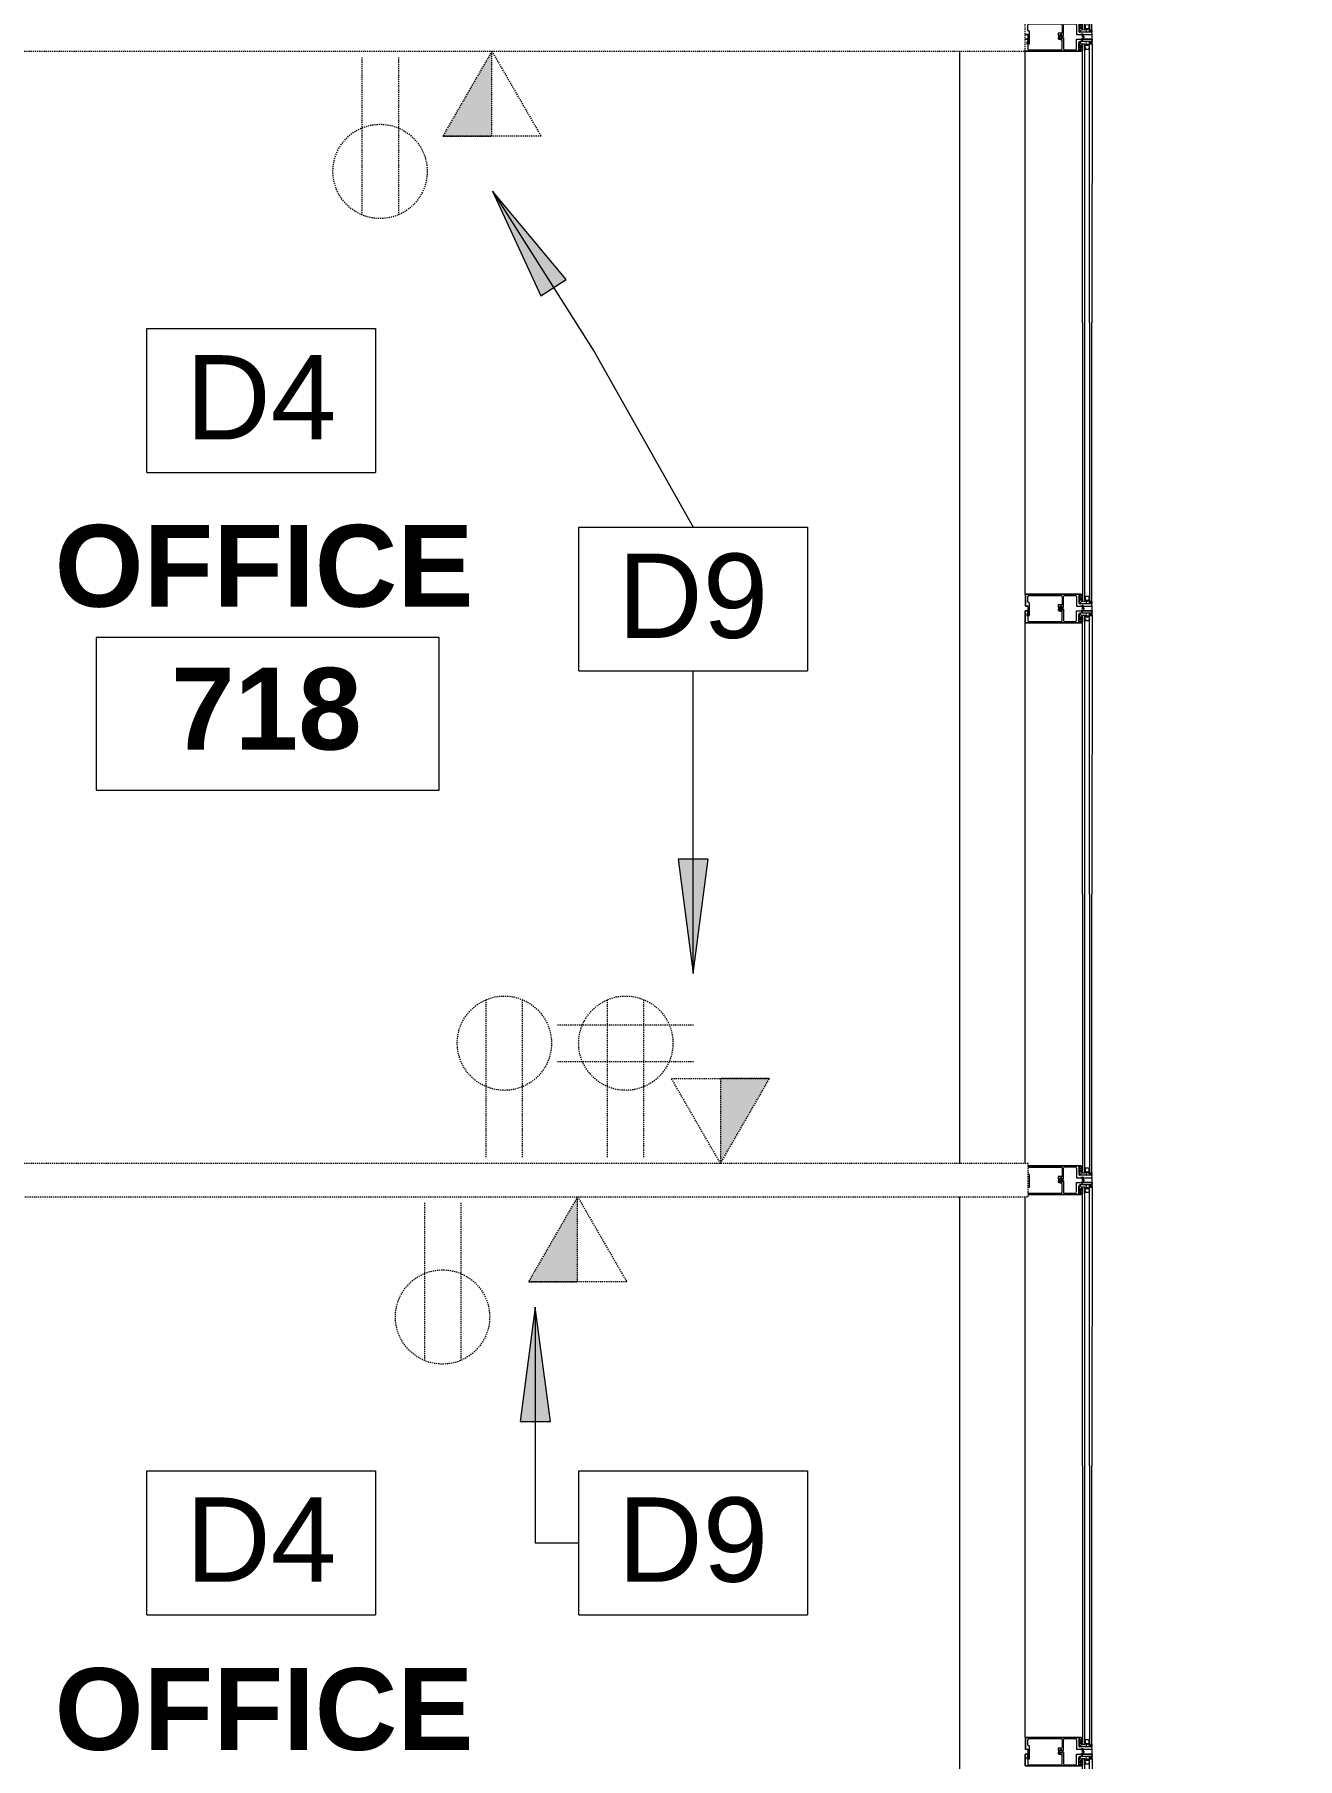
# Model space of a CAD drawing. Header units: inches. Extents: x -203 to 2791, y -968 to 768.
# Drawn here: x 1626.1 to 1758.8, y 44.2 to 225.2 of the extents above; entities that cross this region are included whole.
import ezdxf

# ---------------------------------------------------------------- set-up
doc = ezdxf.new("R2010")
doc.units = ezdxf.units.IN
doc.header["$MEASUREMENT"] = 0
doc.linetypes.add('Demolished', pattern=[0.1875, 0.125, -0.0625])
for name, color, linetype, lineweight in [('A-ANNO-KEYN', 231, 'Continuous', 9), ('A-ANNO-NOTE', 131, 'Continuous', 13), ('A-DETL-THIN', 151, 'Continuous', 9), ('A-Glaz-Exst', 7, 'Continuous', 9), ('G-ANNO-TEXT', 231, 'Continuous', 9), ('I-WALL', 2, 'Continuous', 13), ('Jenner and Block 7fl_BB_dwg', 8, 'Continuous', 9)]:
    doc.layers.add(name, color=color, linetype=linetype, lineweight=lineweight)
doc.styles.add('Arial', font='arial.ttf', dxfattribs={"height": 8.851796})
doc.styles.add('Swis721 Lt BT_B', font='', dxfattribs={"height": 8.583975})
doc.styles.get('Swis721 Lt BT_B').set_extended_font_data('Swis721 Lt BT', bold=True)

# ---------------------------------------------------------------- blocks, each defined once
blk = doc.blocks.new('Jenner and Block 7fl_BB_dwg_CW-STRIP-5551912-Level 7 Demo')
at = {"layer": 'A-Glaz-Exst'}
for p, q in [((-127.5, -52.64), (-124.39, -51.32)), ((-124.23, -51.38), (-123.91, -52.13)), ((-124.05, -51.17), (-123.01, -50.73)), ((-124.04, -52.43), (-123.99, -52.37)), ((-124.01, -52.57), (-123.8, -52.48)), ((-123.96, -52.47), (-123.97, -52.44)), ((-123.96, -52.36), (-123.88, -52.36)), ((-123.92, -52.42), (-123.9, -52.45)), ((-123.74, -52.44), (-123.69, -52.46)), ((-121.88, -51.54), (-122.01, -51.58)), ((-121.75, -51.73), (-121.85, -51.55)), ((-121.68, -51.87), (-121.79, -51.93)), ((-121.72, -51.64), (-121.66, -51.83)), ((-120.76, -51.54), (-120.96, -51.08)), ((-127.34, -53.32), (-127.56, -52.8)), ((-127.2, -53.33), (-127.26, -53.35)), ((-126.62, -54.54), (-127.12, -53.36)), ((-126.42, -55.17), (-123.32, -53.85)), ((-124.09, -52.63), (-124.08, -52.59)), ((-124.09, -52.78), (-124.03, -52.91)), ((-124.06, -52.65), (-124.04, -52.6)), ((-123.75, -52.48), (-123.71, -52.5)), ((-123.25, -53.69), (-123.64, -52.78)), ((-123.59, -52.56), (-123.13, -53.64)), ((-122.97, -53.7), (-121.94, -53.26)), ((-126.7, -54.61), (-126.64, -54.58))]:
    blk.add_line(p, q, dxfattribs=at)
at = {"layer": 'A-Glaz-Exst', "flags": 128}
for points in [[(-133.51, -24.09), (-122.34, -50.38), (-122.08, -51.01), (-121.85, -50.92), (-133.28, -23.99)], [(-132.82, -23.8), (-121.39, -50.72), (-121.16, -50.62), (-132.59, -23.7)], [(-122.46, -50.43), (-122.48, -50.37), (-127.89, -52.67), (-127.4, -53.82), (-127.17, -53.72), (-127.4, -53.82), (-127.89, -52.67), (-122.48, -50.37), (-122.46, -50.43), (-122.34, -50.38), (-122.46, -50.43), (-122.69, -50.53)], [(-122.34, -50.38), (-122.54, -50.87), (-122.2, -50.73), (-122.69, -50.53), (-122.37, -51.28)], [(-121.99, -50.5), (-122.02, -50.42), (-121.62, -50.24), (-121.59, -50.33)], [(-121.96, -50.56), (-121.94, -50.62), (-121.84, -50.78), (-121.49, -50.63), (-121.54, -50.45), (-121.56, -50.39)], [(-109.83, -79.22), (-121.26, -52.3), (-121.49, -52.4), (-121.22, -53.03), (-121.34, -53.08), (-121.31, -53.13), (-126.72, -55.43), (-127.21, -54.28), (-126.95, -54.17), (-126.98, -54.18), (-127.21, -54.28), (-126.72, -55.43), (-121.31, -53.13), (-121.34, -53.08), (-121.57, -53.17)], [(-123.94, -52.21), (-124.27, -52.35), (-124.17, -52.58), (-123.98, -52.5)], [(-123.87, -52.45), (-123.67, -52.37), (-124.11, -51.34)], [(-124.08, -52.57), (-124.09, -52.55), (-123.98, -52.5), (-124, -52.45), (-124.02, -52.45)], [(-123.87, -52.39), (-123.89, -52.4), (-123.87, -52.45), (-123.76, -52.41), (-123.75, -52.43)], [(-122.85, -50.8), (-122.46, -51.72), (-121.94, -51.5), (-121.95, -51.47), (-121.99, -51.48), (-122.01, -51.45), (-121.87, -51.38), (-121.85, -51.42), (-121.89, -51.45), (-121.88, -51.47), (-121.82, -51.45), (-120.96, -51.08), (-121.06, -50.85)], [(-121.87, -53.1), (-122.26, -52.18), (-121.74, -51.96), (-121.73, -51.99), (-121.77, -52.01), (-121.75, -52.05), (-121.61, -51.99), (-121.63, -51.95), (-121.67, -51.96), (-121.68, -51.93), (-121.57, -51.89), (-121.69, -51.6), (-121.7, -51.6), (-121.69, -51.6), (-121.57, -51.89), (-120.76, -51.54), (-120.67, -51.77), (-121.82, -52.26)], [(-121.82, -51.45), (-120.96, -51.08), (-121.06, -50.85), (-122.21, -51.34)], [(-122.05, -51.56), (-122.05, -51.55), (-121.94, -51.5)], [(-110.06, -79.32), (-121.22, -53.03), (-121.71, -52.83), (-121.37, -52.68), (-121.57, -53.17), (-121.88, -52.43)], [(-121.7, -51.74), (-121.82, -51.45), (-121.7, -51.74), (-121.71, -51.74)], [(-121.81, -51.97), (-121.8, -51.98), (-121.74, -51.96)], [(-121.08, -52.63), (-121.11, -52.57), (-121.15, -52.39), (-120.81, -52.24), (-120.71, -52.4), (-120.68, -52.46)], [(-109.37, -79.03), (-120.8, -52.1), (-120.57, -52), (-109.14, -78.93)], [(-126.88, -54.24), (-126.91, -54.19), (-127.09, -53.75), (-126.74, -54.59)], [(-121.06, -52.69), (-121.02, -52.77), (-120.62, -52.6), (-120.66, -52.52)], [(-126.92, -54.33), (-126.83, -54.53), (-126.86, -54.54), (-126.88, -54.5), (-126.92, -54.51), (-126.86, -54.66), (-126.82, -54.64), (-126.84, -54.6), (-126.81, -54.58), (-126.59, -55.1)]]:
    blk.add_lwpolyline(points, dxfattribs=at)
blk.add_lwpolyline([(-120.67, -51.77), (-120.76, -51.54), (-121.57, -51.89), (-120.76, -51.54)], close=True, dxfattribs=at)
at = {"layer": 'A-Glaz-Exst'}
for centre, radius in [((-121.98, -50.53), 0.0312), ((-121.57, -50.36), 0.0313), ((-120.67, -52.49), 0.0312), ((-121.07, -52.66), 0.0312)]:
    blk.add_circle(centre, radius, dxfattribs=at)
for centre, radius, start, end in [((-120.95, -50.67), 0.266, 174.932, 231.077), ((-120.89, -50.65), 0.266, 174.932, 231.077), ((-124.34, -51.43), 0.125, 23.0045, 113.0045), ((-124, -51.29), 0.125, 113.0045, 203.0045), ((-124.03, -52.44), 0.016, 138.4428, 293.0045), ((-123.96, -52.4), 0.04, 87.5662, 138.4428), ((-123.94, -52.43), 0.0306, 26.7074, 199.3016), ((-123.93, -52.46), 0.0306, 206.7074, 19.3016), ((-123.97, -52.16), 0.0625, 293.0045, 23.0045), ((-123.88, -52.38), 0.016, 293.0045, 87.5662), ((-123.8, -52.47), 0.0118, 293.0045, 355.653), ((-123.77, -52.47), 0.0139, 0.472, 175.653), ((-123.75, -52.47), 0.0118, 180.472, 248.2435), ((-123.73, -52.43), 0.0197, 203.0045, 248.2435), ((-123.73, -52.54), 0.089, 332.9913, 65.2955), ((-122.96, -50.85), 0.125, 23.0045, 113.0045), ((-122.22, -51.15), 0.313, 76.1346, 149.8744), ((-122.18, -51.16), 0.221, 68.0045, 194.8744), ((-122.26, -51.23), 0.125, 203.0045, 293.0045), ((-121.97, -51.25), 0.257, 114.4891, 201.5199), ((-122.02, -51.55), 0.0312, 203.0045, 288.0045), ((-121.77, -52.38), 0.125, 113.0045, 203.0045), ((-121.88, -51.57), 0.0312, 23.0045, 108.0045), ((-121.67, -52.37), 0.221, 211.1346, 338.0045), ((-121.43, -51.25), 0.531, 84.932, 141.077), ((-121.58, -52.16), 0.257, 204.4891, 291.5199), ((-121.78, -51.95), 0.0312, 118.0045, 203.0045), ((-121.72, -51.71), 0.0313, 208.0045, 293.0045), ((-121.69, -51.63), 0.0313, 113.0045, 198.0045), ((-121.55, -50.92), 0.145, 75.2021, 272.5168), ((-121.69, -51.84), 0.0312, 298.0045, 23.0045), ((-121.46, -50.89), 0.13, 309.3067, 96.5963), ((-121.06, -50.72), 0.266, 174.932, 231.077), ((-121.01, -50.7), 0.266, 174.932, 231.077), ((-121.21, -51.77), 0.531, 264.932, 321.077), ((-121.06, -52.09), 0.145, 133.4921, 330.8069), ((-120.97, -52.04), 0.13, 309.4127, 96.7023), ((-120.57, -51.87), 0.266, 174.932, 231.077), ((-120.52, -51.85), 0.266, 174.932, 231.077), ((-120.46, -51.82), 0.266, 174.932, 231.077), ((-120.4, -51.8), 0.266, 174.932, 231.077), ((-127.45, -52.75), 0.125, 113.0045, 203.0045), ((-127.29, -53.29), 0.0625, 203.0045, 293.0045), ((-127.18, -53.39), 0.0625, 23.0045, 113.0045), ((-127.15, -53.78), 0.0625, 23.0045, 113.0045), ((-127.15, -53.78), 0.0625, 23.0045, 113.0045), ((-126.94, -54.2), 0.0312, 23.0045, 113.0045), ((-126.94, -54.2), 0.0312, 23.0045, 113.0045), ((-126.89, -54.31), 0.0312, 113.0045, 203.0045), ((-126.91, -54.26), 0.0313, 293.0045, 23.0045), ((-124.01, -52.66), 0.089, 160.7135, 253.0177), ((-124.03, -52.23), 0.548, 263.7768, 322.8434), ((-124.09, -52.58), 0.0197, 337.7655, 23.0045), ((-123.99, -52.65), 0.0695, 179.3043, 235.285), ((-124.03, -52.58), 0.0139, 50.356, 225.537), ((-124.03, -52.23), 0.517, 269.0257, 316.9833), ((-124.05, -52.6), 0.0118, 337.7655, 45.537), ((-124.02, -52.26), 0.451, 268.6149, 317.394), ((-124.03, -52.23), 0.673, 269.5765, 305.68), ((-124.02, -52.56), 0.0118, 230.356, 293.0045), ((-123.75, -52.55), 0.0695, 350.7239, 46.7046), ((-123.37, -53.73), 0.125, 293.0045, 23.0045), ((-123.02, -53.59), 0.125, 203.0045, 293.0045), ((-121.98, -53.15), 0.125, 293.0045, 23.0045), ((-121.69, -52.41), 0.313, 256.1346, 329.8744), ((-126.71, -54.58), 0.0312, 203.0045, 293.0045), ((-126.65, -54.55), 0.0313, 293.0045, 23.0045), ((-126.47, -55.05), 0.125, 203.0045, 293.0045)]:
    blk.add_arc(centre, radius, start, end, dxfattribs=at)
blk = doc.blocks.new('Jenner and Block 7fl_BB_dwg_CW-STRIP-V13-Level 7 Demo')
at = {"layer": 'A-Glaz-Exst'}
for p, q in [((-127.5, -52.64), (-124.39, -51.32)), ((-124.23, -51.38), (-123.91, -52.13)), ((-124.05, -51.17), (-123.01, -50.73)), ((-124.04, -52.43), (-123.99, -52.37)), ((-124.01, -52.57), (-123.8, -52.48)), ((-123.96, -52.47), (-123.97, -52.44)), ((-123.96, -52.36), (-123.88, -52.36)), ((-123.92, -52.42), (-123.9, -52.45)), ((-123.74, -52.44), (-123.69, -52.46)), ((-121.88, -51.54), (-122.01, -51.58)), ((-121.75, -51.73), (-121.85, -51.55)), ((-121.68, -51.87), (-121.79, -51.93)), ((-121.72, -51.64), (-121.66, -51.83)), ((-120.76, -51.54), (-120.96, -51.08)), ((-127.2, -53.33), (-127.26, -53.35)), ((-126.62, -54.54), (-127.12, -53.36)), ((-126.42, -55.17), (-123.32, -53.85)), ((-124.09, -52.63), (-124.08, -52.59)), ((-124.09, -52.78), (-124.03, -52.91)), ((-124.06, -52.65), (-124.04, -52.6)), ((-123.75, -52.48), (-123.71, -52.5)), ((-123.25, -53.69), (-123.64, -52.78)), ((-123.59, -52.56), (-123.13, -53.64)), ((-122.97, -53.7), (-121.94, -53.26)), ((-126.7, -54.61), (-126.64, -54.58))]:
    blk.add_line(p, q, dxfattribs=at)
at = {"layer": 'A-Glaz-Exst', "flags": 128}
for points in [[(-133.51, -24.09), (-122.34, -50.38), (-122.08, -51.01), (-121.85, -50.92), (-133.28, -23.99)], [(-132.82, -23.8), (-121.39, -50.72), (-121.16, -50.62), (-132.59, -23.7)], [(-122.46, -50.43), (-122.48, -50.37), (-127.6, -52.55)], [(-127.6, -52.55), (-122.48, -50.37), (-122.46, -50.43), (-122.34, -50.38), (-122.46, -50.43), (-122.69, -50.53)], [(-122.34, -50.38), (-122.54, -50.87), (-122.2, -50.73), (-122.69, -50.53), (-122.37, -51.28)], [(-121.99, -50.5), (-122.02, -50.42), (-121.62, -50.24), (-121.59, -50.33)], [(-121.96, -50.56), (-121.94, -50.62), (-121.84, -50.78), (-121.49, -50.63), (-121.54, -50.45), (-121.56, -50.39)], [(-109.83, -79.22), (-121.26, -52.3), (-121.49, -52.4), (-121.22, -53.03), (-121.34, -53.08), (-121.31, -53.13), (-126.43, -55.31)], [(-123.94, -52.21), (-124.27, -52.35), (-124.17, -52.58), (-123.98, -52.5)], [(-123.87, -52.45), (-123.67, -52.37), (-124.11, -51.34)], [(-124.08, -52.57), (-124.09, -52.55), (-123.98, -52.5), (-124, -52.45), (-124.02, -52.45)], [(-123.87, -52.39), (-123.89, -52.4), (-123.87, -52.45), (-123.76, -52.41), (-123.75, -52.43)], [(-122.85, -50.8), (-122.46, -51.72), (-121.94, -51.5), (-121.95, -51.47), (-121.99, -51.48), (-122.01, -51.45), (-121.87, -51.38), (-121.85, -51.42), (-121.89, -51.45), (-121.88, -51.47), (-121.82, -51.45), (-120.96, -51.08), (-121.06, -50.85)], [(-121.87, -53.1), (-122.26, -52.18), (-121.74, -51.96), (-121.73, -51.99), (-121.77, -52.01), (-121.75, -52.05), (-121.61, -51.99), (-121.63, -51.95), (-121.67, -51.96), (-121.68, -51.93), (-121.57, -51.89), (-121.69, -51.6), (-121.7, -51.6), (-121.69, -51.6), (-121.57, -51.89), (-120.76, -51.54), (-120.67, -51.77), (-121.82, -52.26)], [(-121.82, -51.45), (-120.96, -51.08), (-121.06, -50.85), (-122.21, -51.34)], [(-122.05, -51.56), (-122.05, -51.55), (-121.94, -51.5)], [(-110.06, -79.32), (-121.22, -53.03), (-121.71, -52.83), (-121.37, -52.68), (-121.57, -53.17), (-121.88, -52.43)], [(-121.7, -51.74), (-121.82, -51.45), (-121.7, -51.74), (-121.71, -51.74)], [(-121.81, -51.97), (-121.8, -51.98), (-121.74, -51.96)], [(-121.08, -52.63), (-121.11, -52.57), (-121.15, -52.39), (-120.81, -52.24), (-120.71, -52.4), (-120.68, -52.46)], [(-109.37, -79.03), (-120.8, -52.1), (-120.57, -52), (-109.14, -78.93)], [(-126.43, -55.31), (-121.31, -53.13), (-121.34, -53.08), (-121.57, -53.17)], [(-121.06, -52.69), (-121.02, -52.77), (-120.62, -52.6), (-120.66, -52.52)]]:
    blk.add_lwpolyline(points, dxfattribs=at)
blk.add_lwpolyline([(-120.67, -51.77), (-120.76, -51.54), (-121.57, -51.89), (-120.76, -51.54)], close=True, dxfattribs=at)
at = {"layer": 'A-Glaz-Exst'}
for centre, radius in [((-121.98, -50.53), 0.0312), ((-121.57, -50.36), 0.0313), ((-120.67, -52.49), 0.0312), ((-121.07, -52.66), 0.0312)]:
    blk.add_circle(centre, radius, dxfattribs=at)
for centre, radius, start, end in [((-120.95, -50.67), 0.266, 174.932, 231.077), ((-120.89, -50.65), 0.266, 174.932, 231.077), ((-124.34, -51.43), 0.125, 23.0045, 113.0045), ((-124, -51.29), 0.125, 113.0045, 203.0045), ((-124.03, -52.44), 0.016, 138.4428, 293.0045), ((-123.96, -52.4), 0.04, 87.5662, 138.4428), ((-123.94, -52.43), 0.0306, 26.7074, 199.3016), ((-123.93, -52.46), 0.0306, 206.7074, 19.3016), ((-123.97, -52.16), 0.0625, 293.0045, 23.0045), ((-123.88, -52.38), 0.016, 293.0045, 87.5662), ((-123.8, -52.47), 0.0118, 293.0045, 355.653), ((-123.77, -52.47), 0.0139, 0.472, 175.653), ((-123.75, -52.47), 0.0118, 180.472, 248.2435), ((-123.73, -52.43), 0.0197, 203.0045, 248.2435), ((-123.73, -52.54), 0.089, 332.9913, 65.2955), ((-122.96, -50.85), 0.125, 23.0045, 113.0045), ((-122.22, -51.15), 0.313, 76.1346, 149.8744), ((-122.18, -51.16), 0.221, 68.0045, 194.8744), ((-122.26, -51.23), 0.125, 203.0045, 293.0045), ((-121.97, -51.25), 0.257, 114.4891, 201.5199), ((-122.02, -51.55), 0.0312, 203.0045, 288.0045), ((-121.77, -52.38), 0.125, 113.0045, 203.0045), ((-121.88, -51.57), 0.0312, 23.0045, 108.0045), ((-121.67, -52.37), 0.221, 211.1346, 338.0045), ((-121.43, -51.25), 0.531, 84.932, 141.077), ((-121.58, -52.16), 0.257, 204.4891, 291.5199), ((-121.78, -51.95), 0.0312, 118.0045, 203.0045), ((-121.72, -51.71), 0.0313, 208.0045, 293.0045), ((-121.69, -51.63), 0.0313, 113.0045, 198.0045), ((-121.55, -50.92), 0.145, 75.2021, 272.5168), ((-121.69, -51.84), 0.0312, 298.0045, 23.0045), ((-121.46, -50.89), 0.13, 309.3067, 96.5963), ((-121.06, -50.72), 0.266, 174.932, 231.077), ((-121.01, -50.7), 0.266, 174.932, 231.077), ((-121.21, -51.77), 0.531, 264.932, 321.077), ((-121.06, -52.09), 0.145, 133.4921, 330.8069), ((-120.97, -52.04), 0.13, 309.4127, 96.7023), ((-120.57, -51.87), 0.266, 174.932, 231.077), ((-120.52, -51.85), 0.266, 174.932, 231.077), ((-120.46, -51.82), 0.266, 174.932, 231.077), ((-120.4, -51.8), 0.266, 174.932, 231.077), ((-127.45, -52.75), 0.125, 113.0045, 144.8243), ((-127.18, -53.39), 0.0625, 23.0045, 113.0045), ((-124.01, -52.66), 0.089, 160.7135, 253.0177), ((-124.03, -52.23), 0.548, 263.7768, 322.8434), ((-124.09, -52.58), 0.0197, 337.7655, 23.0045), ((-123.99, -52.65), 0.0695, 179.3043, 235.285), ((-124.03, -52.58), 0.0139, 50.356, 225.537), ((-124.03, -52.23), 0.517, 269.0257, 316.9833), ((-124.05, -52.6), 0.0118, 337.7655, 45.537), ((-124.02, -52.26), 0.451, 268.6149, 317.394), ((-124.03, -52.23), 0.673, 269.5765, 305.68), ((-124.02, -52.56), 0.0118, 230.356, 293.0045), ((-123.75, -52.55), 0.0695, 350.7239, 46.7046), ((-123.37, -53.73), 0.125, 293.0045, 23.0045), ((-123.02, -53.59), 0.125, 203.0045, 293.0045), ((-121.98, -53.15), 0.125, 293.0045, 23.0045), ((-121.69, -52.41), 0.313, 256.1346, 329.8744), ((-126.71, -54.58), 0.0312, 203.0045, 293.0045), ((-126.65, -54.55), 0.0313, 293.0045, 23.0045), ((-126.47, -55.05), 0.125, 261.1847, 293.0045)]:
    blk.add_arc(centre, radius, start, end, dxfattribs=at)
blk = doc.blocks.new('Jenner and Block 7fl_BB_dwg_CW-STRIP-V24-Level 7 Demo')
at = {"layer": 'A-Glaz-Exst'}
for p, q in [((-127.5, -52.64), (-124.39, -51.32)), ((-124.23, -51.38), (-123.91, -52.13)), ((-124.05, -51.17), (-123.01, -50.73)), ((-124.04, -52.43), (-123.99, -52.37)), ((-124.01, -52.57), (-123.8, -52.48)), ((-123.96, -52.47), (-123.97, -52.44)), ((-123.96, -52.36), (-123.88, -52.36)), ((-123.92, -52.42), (-123.9, -52.45)), ((-123.74, -52.44), (-123.69, -52.46)), ((-121.88, -51.54), (-122.01, -51.58)), ((-121.75, -51.73), (-121.85, -51.55)), ((-121.68, -51.87), (-121.79, -51.93)), ((-121.72, -51.64), (-121.66, -51.83)), ((-120.76, -51.54), (-120.96, -51.08)), ((-127.34, -53.32), (-127.56, -52.8)), ((-127.2, -53.33), (-127.26, -53.35)), ((-126.62, -54.54), (-127.12, -53.36)), ((-126.42, -55.17), (-123.32, -53.85)), ((-124.09, -52.63), (-124.08, -52.59)), ((-124.09, -52.78), (-124.03, -52.91)), ((-124.06, -52.65), (-124.04, -52.6)), ((-123.75, -52.48), (-123.71, -52.5)), ((-123.25, -53.69), (-123.64, -52.78)), ((-123.59, -52.56), (-123.13, -53.64)), ((-122.97, -53.7), (-121.94, -53.26)), ((-126.7, -54.61), (-126.64, -54.58))]:
    blk.add_line(p, q, dxfattribs=at)
at = {"layer": 'A-Glaz-Exst', "flags": 128}
for points in [[(-133.51, -24.09), (-122.34, -50.38), (-122.08, -51.01), (-121.85, -50.92), (-133.28, -23.99)], [(-132.82, -23.8), (-121.39, -50.72), (-121.16, -50.62), (-132.59, -23.7)], [(-122.46, -50.43), (-122.48, -50.37), (-127.89, -52.67)], [(-127.89, -52.67), (-122.48, -50.37), (-122.46, -50.43), (-122.34, -50.38), (-122.46, -50.43), (-122.69, -50.53)], [(-122.34, -50.38), (-122.54, -50.87), (-122.2, -50.73), (-122.69, -50.53), (-122.37, -51.28)], [(-121.99, -50.5), (-122.02, -50.42), (-121.62, -50.24), (-121.59, -50.33)], [(-121.96, -50.56), (-121.94, -50.62), (-121.84, -50.78), (-121.49, -50.63), (-121.54, -50.45), (-121.56, -50.39)], [(-109.83, -79.22), (-121.26, -52.3), (-121.49, -52.4), (-121.22, -53.03), (-121.34, -53.08), (-121.31, -53.13), (-126.72, -55.43)], [(-123.94, -52.21), (-124.27, -52.35), (-124.17, -52.58), (-123.98, -52.5)], [(-123.87, -52.45), (-123.67, -52.37), (-124.11, -51.34)], [(-124.08, -52.57), (-124.09, -52.55), (-123.98, -52.5), (-124, -52.45), (-124.02, -52.45)], [(-123.87, -52.39), (-123.89, -52.4), (-123.87, -52.45), (-123.76, -52.41), (-123.75, -52.43)], [(-122.85, -50.8), (-122.46, -51.72), (-121.94, -51.5), (-121.95, -51.47), (-121.99, -51.48), (-122.01, -51.45), (-121.87, -51.38), (-121.85, -51.42), (-121.89, -51.45), (-121.88, -51.47), (-121.82, -51.45), (-120.96, -51.08), (-121.06, -50.85)], [(-121.87, -53.1), (-122.26, -52.18), (-121.74, -51.96), (-121.73, -51.99), (-121.77, -52.01), (-121.75, -52.05), (-121.61, -51.99), (-121.63, -51.95), (-121.67, -51.96), (-121.68, -51.93), (-121.57, -51.89), (-121.69, -51.6), (-121.7, -51.6), (-121.69, -51.6), (-121.57, -51.89), (-120.76, -51.54), (-120.67, -51.77), (-121.82, -52.26)], [(-121.82, -51.45), (-120.96, -51.08), (-121.06, -50.85), (-122.21, -51.34)], [(-122.05, -51.56), (-122.05, -51.55), (-121.94, -51.5)], [(-110.06, -79.32), (-121.22, -53.03), (-121.71, -52.83), (-121.37, -52.68), (-121.57, -53.17), (-121.88, -52.43)], [(-121.7, -51.74), (-121.82, -51.45), (-121.7, -51.74), (-121.71, -51.74)], [(-121.81, -51.97), (-121.8, -51.98), (-121.74, -51.96)], [(-121.08, -52.63), (-121.11, -52.57), (-121.15, -52.39), (-120.81, -52.24), (-120.71, -52.4), (-120.68, -52.46)], [(-109.37, -79.03), (-120.8, -52.1), (-120.57, -52), (-109.14, -78.93)], [(-126.88, -54.24), (-126.91, -54.19), (-127.09, -53.75), (-126.74, -54.59)], [(-126.72, -55.43), (-121.31, -53.13), (-121.34, -53.08), (-121.57, -53.17)], [(-121.06, -52.69), (-121.02, -52.77), (-120.62, -52.6), (-120.66, -52.52)], [(-126.92, -54.33), (-126.83, -54.53), (-126.86, -54.54), (-126.88, -54.5), (-126.92, -54.51), (-126.86, -54.66), (-126.82, -54.64), (-126.84, -54.6), (-126.81, -54.58), (-126.59, -55.1)]]:
    blk.add_lwpolyline(points, dxfattribs=at)
for points in [[(-120.67, -51.77), (-120.76, -51.54), (-121.57, -51.89), (-120.76, -51.54)], [(-127.4, -53.82), (-127.17, -53.72)], [(-127.21, -54.28), (-126.95, -54.17), (-126.98, -54.18)]]:
    blk.add_lwpolyline(points, close=True, dxfattribs=at)
at = {"layer": 'A-Glaz-Exst'}
for centre, radius in [((-121.98, -50.53), 0.0312), ((-121.57, -50.36), 0.0313), ((-120.67, -52.49), 0.0312), ((-121.07, -52.66), 0.0312)]:
    blk.add_circle(centre, radius, dxfattribs=at)
for centre, radius, start, end in [((-120.95, -50.67), 0.266, 174.932, 231.077), ((-120.89, -50.65), 0.266, 174.932, 231.077), ((-124.34, -51.43), 0.125, 23.0045, 113.0045), ((-124, -51.29), 0.125, 113.0045, 203.0045), ((-124.03, -52.44), 0.016, 138.4428, 293.0045), ((-123.96, -52.4), 0.04, 87.5662, 138.4428), ((-123.94, -52.43), 0.0306, 26.7074, 199.3016), ((-123.93, -52.46), 0.0306, 206.7074, 19.3016), ((-123.97, -52.16), 0.0625, 293.0045, 23.0045), ((-123.88, -52.38), 0.016, 293.0045, 87.5662), ((-123.8, -52.47), 0.0118, 293.0045, 355.653), ((-123.77, -52.47), 0.0139, 0.472, 175.653), ((-123.75, -52.47), 0.0118, 180.472, 248.2435), ((-123.73, -52.43), 0.0197, 203.0045, 248.2435), ((-123.73, -52.54), 0.089, 332.9913, 65.2955), ((-122.96, -50.85), 0.125, 23.0045, 113.0045), ((-122.22, -51.15), 0.313, 76.1346, 149.8744), ((-122.18, -51.16), 0.221, 68.0045, 194.8744), ((-122.26, -51.23), 0.125, 203.0045, 293.0045), ((-121.97, -51.25), 0.257, 114.4891, 201.5199), ((-122.02, -51.55), 0.0312, 203.0045, 288.0045), ((-121.77, -52.38), 0.125, 113.0045, 203.0045), ((-121.88, -51.57), 0.0312, 23.0045, 108.0045), ((-121.67, -52.37), 0.221, 211.1346, 338.0045), ((-121.43, -51.25), 0.531, 84.932, 141.077), ((-121.58, -52.16), 0.257, 204.4891, 291.5199), ((-121.78, -51.95), 0.0312, 118.0045, 203.0045), ((-121.72, -51.71), 0.0313, 208.0045, 293.0045), ((-121.69, -51.63), 0.0313, 113.0045, 198.0045), ((-121.55, -50.92), 0.145, 75.2021, 272.5168), ((-121.69, -51.84), 0.0312, 298.0045, 23.0045), ((-121.46, -50.89), 0.13, 309.3067, 96.5963), ((-121.06, -50.72), 0.266, 174.932, 231.077), ((-121.01, -50.7), 0.266, 174.932, 231.077), ((-121.21, -51.77), 0.531, 264.932, 321.077), ((-121.06, -52.09), 0.145, 133.4921, 330.8069), ((-120.97, -52.04), 0.13, 309.4127, 96.7023), ((-120.57, -51.87), 0.266, 174.932, 231.077), ((-120.52, -51.85), 0.266, 174.932, 231.077), ((-120.46, -51.82), 0.266, 174.932, 231.077), ((-120.4, -51.8), 0.266, 174.932, 231.077), ((-127.45, -52.75), 0.125, 113.0045, 203.0045), ((-127.29, -53.29), 0.0625, 203.0045, 293.0045), ((-127.18, -53.39), 0.0625, 23.0045, 113.0045), ((-127.15, -53.78), 0.0625, 23.0045, 113.0045), ((-127.15, -53.78), 0.0625, 23.0045, 113.0045), ((-126.94, -54.2), 0.0312, 23.0045, 113.0045), ((-126.94, -54.2), 0.0312, 23.0045, 113.0045), ((-126.89, -54.31), 0.0312, 113.0045, 203.0045), ((-126.91, -54.26), 0.0313, 293.0045, 23.0045), ((-124.01, -52.66), 0.089, 160.7135, 253.0177), ((-124.03, -52.23), 0.548, 263.7768, 322.8434), ((-124.09, -52.58), 0.0197, 337.7655, 23.0045), ((-123.99, -52.65), 0.0695, 179.3043, 235.285), ((-124.03, -52.58), 0.0139, 50.356, 225.537), ((-124.03, -52.23), 0.517, 269.0257, 316.9833), ((-124.05, -52.6), 0.0118, 337.7655, 45.537), ((-124.02, -52.26), 0.451, 268.6149, 317.394), ((-124.03, -52.23), 0.673, 269.5765, 305.68), ((-124.02, -52.56), 0.0118, 230.356, 293.0045), ((-123.75, -52.55), 0.0695, 350.7239, 46.7046), ((-123.37, -53.73), 0.125, 293.0045, 23.0045), ((-123.02, -53.59), 0.125, 203.0045, 293.0045), ((-121.98, -53.15), 0.125, 293.0045, 23.0045), ((-121.69, -52.41), 0.313, 256.1346, 329.8744), ((-126.71, -54.58), 0.0312, 203.0045, 293.0045), ((-126.65, -54.55), 0.0313, 293.0045, 23.0045), ((-126.47, -55.05), 0.125, 203.0045, 293.0045)]:
    blk.add_arc(centre, radius, start, end, dxfattribs=at)
blk = doc.blocks.new('Jenner and Block 7fl_BB_dwg-4985401-Level 7 Demo')
at = {"layer": 'A-Glaz-Exst'}
for p, q in [((1723.3, 106.7), (1723.3, 223.45)), ((1730.17, 166.45), (1730.17, 223.45)), ((1730.17, 106.7), (1730.17, 163.45)), ((1723.3, -13.03), (1723.3, 103.2)), ((1730.17, 46.45), (1730.17, 103.2))]:
    blk.add_line(p, q, dxfattribs=at)
at = {"rotation": 336.9955198969619}
for name, p in [('Jenner and Block 7fl_BB_dwg_CW-STRIP-V24-Level 7 Demo', (1868.48, 224.95)), ('Jenner and Block 7fl_BB_dwg_CW-STRIP-5551912-Level 7 Demo', (1868.48, 164.95)), ('Jenner and Block 7fl_BB_dwg_CW-STRIP-V13-Level 7 Demo', (1868.48, 104.95)), ('Jenner and Block 7fl_BB_dwg_CW-STRIP-5551912-Level 7 Demo', (1868.48, 44.95))]:
    blk.add_blockref(name, p, dxfattribs=at)
blk = doc.blocks.new('Jenner and Block 7fl_BB_dwg-V27-Level 7 Demo')
at = {"layer": 'A-Glaz-Exst'}
for p, q in [((1723.3, 106.7), (1723.3, 223.45)), ((1730.17, 166.45), (1730.17, 223.45)), ((1730.17, 106.7), (1730.17, 163.45)), ((1723.3, -13.03), (1723.3, 103.2)), ((1730.17, 46.45), (1730.17, 103.2))]:
    blk.add_line(p, q, dxfattribs=at)
at = {"rotation": 336.9955198969619}
for name, p in [('Jenner and Block 7fl_BB_dwg_CW-STRIP-V24-Level 7 Demo', (1868.48, 224.95)), ('Jenner and Block 7fl_BB_dwg_CW-STRIP-5551912-Level 7 Demo', (1868.48, 164.95)), ('Jenner and Block 7fl_BB_dwg_CW-STRIP-V13-Level 7 Demo', (1868.48, 104.95)), ('Jenner and Block 7fl_BB_dwg_CW-STRIP-5551912-Level 7 Demo', (1868.48, 44.95))]:
    blk.add_blockref(name, p, dxfattribs=at)
blk = doc.blocks.new('Keynote Tag - Keynote Number - Boxed-135510-Level 7 Demo')
at = {"layer": 'A-ANNO-KEYN'}
for p, q in [((-0.125, -0.0792), (-0.125, 0.0781)), ((-0.125, 0.0781), (0.125, 0.0781)), ((0.125, 0.0781), (0.125, -0.0792)), ((-0.125, -0.0792), (0.125, -0.0792))]:
    blk.add_line(p, q, dxfattribs=at)

msp = doc.modelspace()

# ---------------------------------------------------------------- hatches: boundary and pattern name
at = {"layer": 'A-ANNO-KEYN'}
for points in [[(1674.23, 208.76), (1679.31, 197.78), (1681.98, 199.47)], [(1695.31, 126.63), (1696.89, 138.63), (1693.73, 138.63)], [(1678.73, 91.61), (1677.15, 79.61), (1680.31, 79.61)]]:
    msp.add_hatch(color=256, dxfattribs=at).paths.add_polyline_path(points, flags=0)
at = {"layer": 'A-ANNO-NOTE', "linetype": 'Demolished', "lineweight": 9}
for points in [[(1674.17, 214.52), (1674.17, 223.45), (1669.01, 214.52)], [(1698.17, 106.7), (1703.33, 115.63), (1698.17, 115.63)], [(1683.17, 94.27), (1683.17, 103.2), (1678.01, 94.27)]]:
    msp.add_hatch(color=7, dxfattribs=at).paths.add_polyline_path(points, flags=0)

# ---------------------------------------------------------------- linework, layer by layer
at = {"layer": 'A-ANNO-KEYN'}
for p, q in [((1674.23, 208.76), (1679.31, 197.78)), ((1681.98, 199.47), (1674.23, 208.76)), ((1674.23, 208.76), (1684.93, 191.85)), ((1679.31, 197.78), (1681.98, 199.47)), ((1695.31, 126.63), (1695.31, 158.39)), ((1696.89, 138.63), (1693.73, 138.63)), ((1693.73, 138.63), (1695.31, 126.63)), ((1695.31, 126.63), (1696.89, 138.63)), ((1678.73, 91.61), (1677.15, 79.61)), ((1680.31, 79.61), (1678.73, 91.61)), ((1678.73, 91.61), (1678.73, 66.87)), ((1677.15, 79.61), (1680.31, 79.61)), ((1678.73, 66.87), (1683.31, 66.87))]:
    msp.add_line(p, q, dxfattribs=at)
at = {"layer": 'A-ANNO-NOTE', "color": 7, "linetype": 'Demolished', "lineweight": 9}
for p, q in [((1660.51, 222.8), (1660.51, 206.27)), ((1664.35, 222.8), (1664.35, 206.27)), ((1674.17, 223.45), (1669.01, 214.52)), ((1674.17, 223.45), (1669.01, 214.52)), ((1674.17, 214.52), (1674.17, 223.45)), ((1674.17, 223.45), (1679.33, 214.52)), ((1669.01, 214.52), (1674.17, 214.52)), ((1679.33, 214.52), (1669.01, 214.52)), ((1673.56, 107.35), (1673.56, 123.88)), ((1677.39, 107.35), (1677.39, 123.88)), ((1686.31, 107.35), (1686.31, 123.88)), ((1690.14, 107.35), (1690.14, 123.88)), ((1681.05, 121.23), (1695.4, 121.23)), ((1681.05, 117.4), (1695.4, 117.4)), ((1698.17, 106.7), (1693.01, 115.63)), ((1693.01, 115.63), (1703.33, 115.63)), ((1698.17, 106.7), (1703.33, 115.63)), ((1703.33, 115.63), (1698.17, 115.63)), ((1698.17, 115.63), (1698.17, 106.7)), ((1698.17, 106.7), (1703.33, 115.63)), ((1683.17, 103.2), (1678.01, 94.27)), ((1683.17, 103.2), (1678.01, 94.27)), ((1683.17, 94.27), (1683.17, 103.2)), ((1683.17, 103.2), (1688.33, 94.27)), ((1667.08, 102.55), (1667.08, 86.02)), ((1670.91, 102.55), (1670.91, 86.02)), ((1678.01, 94.27), (1683.17, 94.27)), ((1688.33, 94.27), (1678.01, 94.27))]:
    msp.add_line(p, q, dxfattribs=at)
for centre in [(1662.43, 210.83), (1675.48, 119.32), (1688.23, 119.32), (1668.99, 90.58)]:
    msp.add_circle(centre, 4.95, dxfattribs=at)
at = {"layer": 'A-DETL-THIN'}
for p, q in [((1668.63, 161.89), (1632.63, 161.89)), ((1632.63, 161.89), (1632.63, 145.89)), ((1668.63, 145.89), (1668.63, 161.89)), ((1632.63, 145.89), (1668.63, 145.89))]:
    msp.add_line(p, q, dxfattribs=at)
at = {"layer": 'I-WALL', "color": 250, "linetype": 'Demolished', "lineweight": 20}
for p, q in [((1730.17, 223.45), (1730.17, 226.95)), ((1556.67, 223.45), (1730.17, 223.45)), ((1730.48, 106.7), (1557.23, 106.7)), ((1730.48, 103.2), (1730.48, 106.7)), ((1557.23, 103.2), (1730.48, 103.2))]:
    msp.add_line(p, q, dxfattribs=at)

# ---------------------------------------------------------------- block references
at = {"layer": 'A-ANNO-KEYN', "xscale": 95.99999999999994, "yscale": 95.99999999999994, "zscale": 95.99999999999994}
for p in [(1649.95, 186.83), (1695.31, 166), (1649.95, 66.92), (1695.31, 66.92)]:
    msp.add_blockref('Keynote Tag - Keynote Number - Boxed-135510-Level 7 Demo', p, dxfattribs=at)
at = {"layer": 'Jenner and Block 7fl_BB_dwg', "color": 7}
for name in ['Jenner and Block 7fl_BB_dwg-4985401-Level 7 Demo', 'Jenner and Block 7fl_BB_dwg-V27-Level 7 Demo']:
    msp.add_blockref(name, (0, 0), dxfattribs=at)

# ---------------------------------------------------------------- texts
at = {"layer": 'G-ANNO-TEXT', "color": 7, "char_height": 8.584, "attachment_point": 2, "line_spacing_factor": 0.998538, "style": 'Swis721 Lt BT_B'}
for s, insert, width in [('OFFICE', (1650.25, 173.72), 49.572), ('718', (1650.5, 158.72), 23.004), ('OFFICE', (1650.25, 53.72), 49.572)]:
    msp.add_mtext(s, dxfattribs=dict(at, insert=insert, width=width))

# ---------------------------------------------------------------- next in the draw order: texts
at = {"layer": 'A-ANNO-KEYN', "char_height": 8.852, "width": 18.792, "attachment_point": 2, "line_spacing_factor": 0.938532, "style": 'Arial', "bg_fill": 3, "box_fill_scale": 1.25, "bg_fill_color": 0, "bg_fill_transparency": 0}
for s, insert in [('D4', (1649.93, 191.54)), ('D9', (1695.28, 170.71)), ('D4', (1649.93, 71.64)), ('D9', (1695.28, 71.64))]:
    msp.add_mtext(s, dxfattribs=dict(at, insert=insert))

# ---------------------------------------------------------------- next in the draw order: linework, layer by layer
at = {"layer": 'A-ANNO-KEYN'}
msp.add_line((1684.93, 191.85), (1695.31, 173.5), dxfattribs=at)

# ---------------------------------------------------------------- next in the draw order: block references
at = {"layer": 'A-ANNO-KEYN', "xscale": 95.99999999999994, "yscale": 95.99999999999994, "zscale": 95.99999999999994}
msp.add_blockref('Keynote Tag - Keynote Number - Boxed-135510-Level 7 Demo', (1695.31, 166), dxfattribs=at)

# ---------------------------------------------------------------- next in the draw order: texts
at = {"layer": 'A-ANNO-KEYN', "insert": (1695.28, 170.71), "char_height": 8.852, "width": 18.792, "attachment_point": 2, "line_spacing_factor": 0.938532, "style": 'Arial', "bg_fill": 3, "box_fill_scale": 1.25, "bg_fill_color": 0, "bg_fill_transparency": 0}
msp.add_mtext('D9', dxfattribs=at)

doc.saveas('drawing.dxf')
